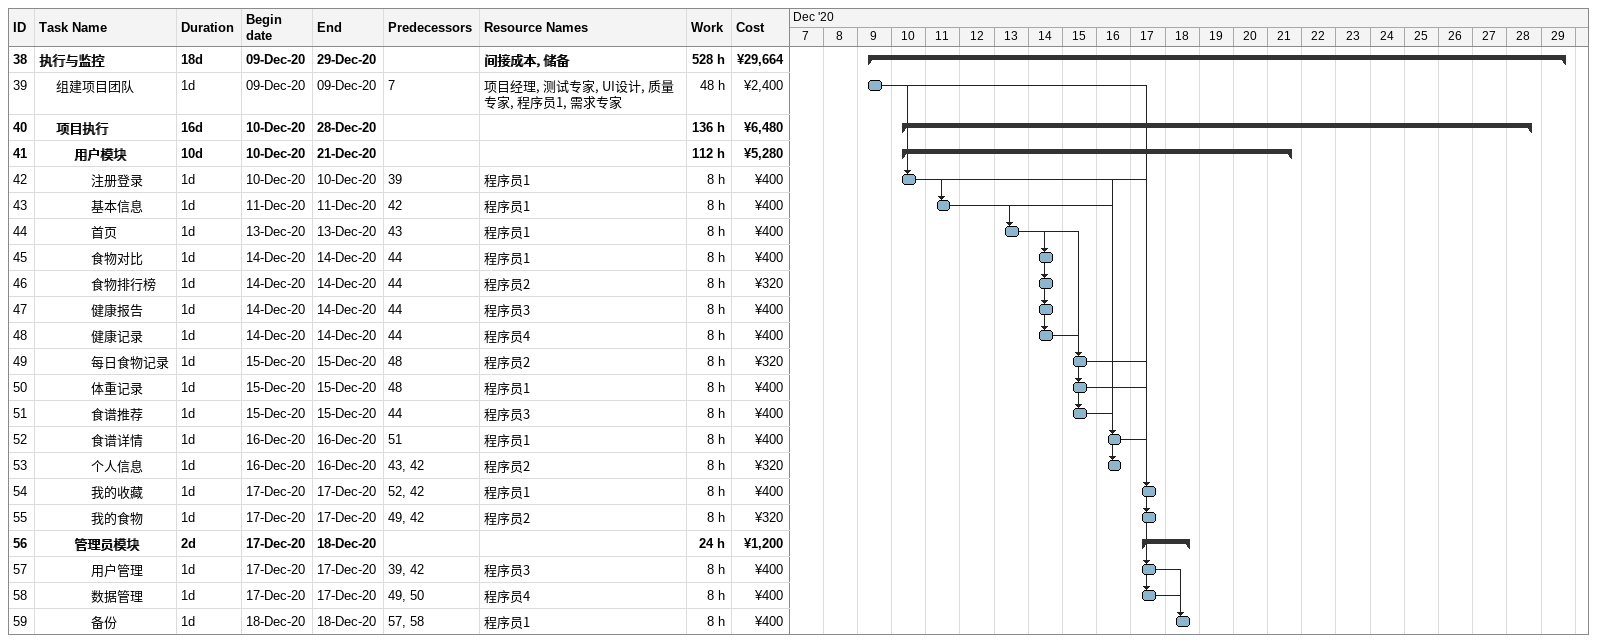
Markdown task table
| ID | Level | Task | Duration | Start | Finish | Predecessors | Resources | Work (h) | Cost (¥) |
|---|---|---|---|---|---|---|---|---|---|
| 38 | 1 | **执行与监控** | 18d | 2020-12-09 | 2020-12-29 |  | 间接成本, 储备 | 528 | 29664 |
| 39 | 2 | 组建项目团队 | 1d | 2020-12-09 | 2020-12-09 | 7 | 项目经理, 测试专家, UI设计, 质量专家, 程序员1, 需求专家 | 48 | 2400 |
| 40 | 2 | **项目执行** | 16d | 2020-12-10 | 2020-12-28 |  |  | 136 | 6480 |
| 41 | 3 | **用户模块** | 10d | 2020-12-10 | 2020-12-21 |  |  | 112 | 5280 |
| 42 | 4 | 注册登录 | 1d | 2020-12-10 | 2020-12-10 | 39 | 程序员1 | 8 | 400 |
| 43 | 4 | 基本信息 | 1d | 2020-12-11 | 2020-12-11 | 42 | 程序员1 | 8 | 400 |
| 44 | 4 | 首页 | 1d | 2020-12-13 | 2020-12-13 | 43 | 程序员1 | 8 | 400 |
| 45 | 4 | 食物对比 | 1d | 2020-12-14 | 2020-12-14 | 44 | 程序员1 | 8 | 400 |
| 46 | 4 | 食物排行榜 | 1d | 2020-12-14 | 2020-12-14 | 44 | 程序员2 | 8 | 320 |
| 47 | 4 | 健康报告 | 1d | 2020-12-14 | 2020-12-14 | 44 | 程序员3 | 8 | 400 |
| 48 | 4 | 健康记录 | 1d | 2020-12-14 | 2020-12-14 | 44 | 程序员4 | 8 | 400 |
| 49 | 4 | 每日食物记录 | 1d | 2020-12-15 | 2020-12-15 | 48 | 程序员2 | 8 | 320 |
| 50 | 4 | 体重记录 | 1d | 2020-12-15 | 2020-12-15 | 48 | 程序员1 | 8 | 400 |
| 51 | 4 | 食谱推荐 | 1d | 2020-12-15 | 2020-12-15 | 44 | 程序员3 | 8 | 400 |
| 52 | 4 | 食谱详情 | 1d | 2020-12-16 | 2020-12-16 | 51 | 程序员1 | 8 | 400 |
| 53 | 4 | 个人信息 | 1d | 2020-12-16 | 2020-12-16 | 43, 42 | 程序员2 | 8 | 320 |
| 54 | 4 | 我的收藏 | 1d | 2020-12-17 | 2020-12-17 | 52, 42 | 程序员1 | 8 | 400 |
| 55 | 4 | 我的食物 | 1d | 2020-12-17 | 2020-12-17 | 49, 42 | 程序员2 | 8 | 320 |
| 56 | 3 | **管理员模块** | 2d | 2020-12-17 | 2020-12-18 |  |  | 24 | 1200 |
| 57 | 4 | 用户管理 | 1d | 2020-12-17 | 2020-12-17 | 39, 42 | 程序员3 | 8 | 400 |
| 58 | 4 | 数据管理 | 1d | 2020-12-17 | 2020-12-17 | 49, 50 | 程序员4 | 8 | 400 |
| 59 | 4 | 备份 | 1d | 2020-12-18 | 2020-12-18 | 57, 58 | 程序员1 | 8 | 400 |
